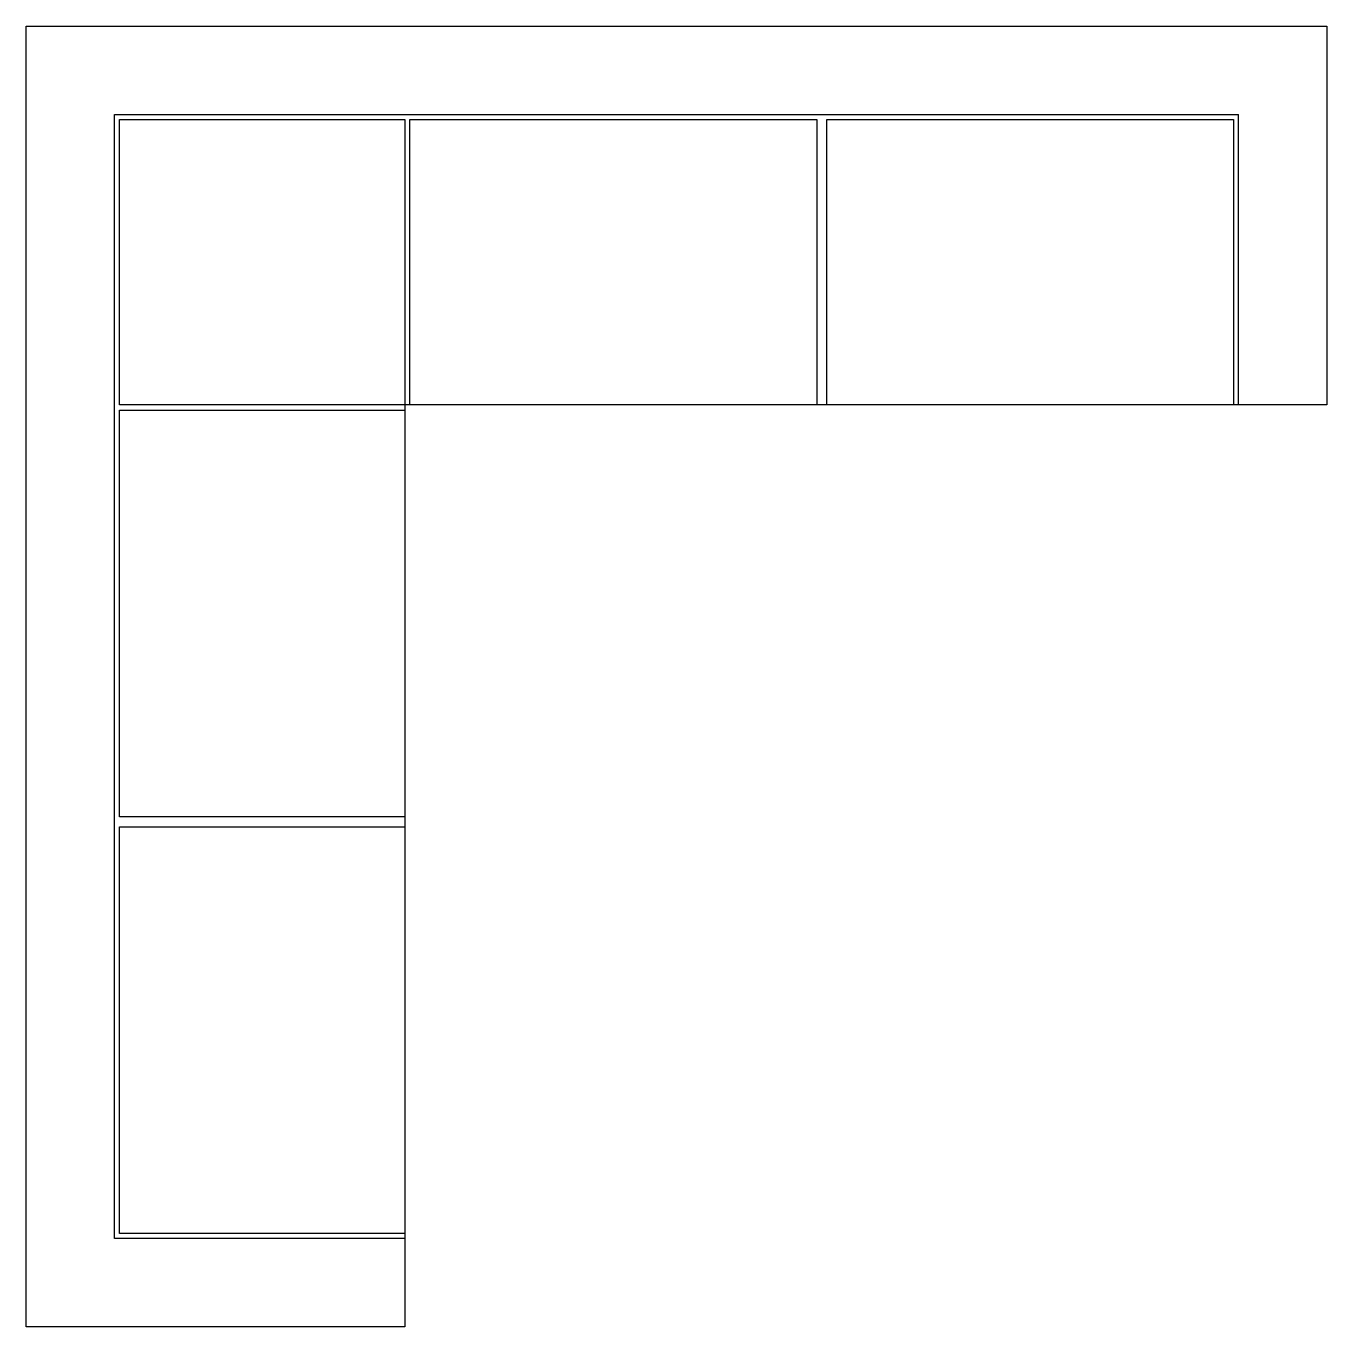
# Model space of a CAD drawing. Extents: x 2.69 to 5.26, y 4.66 to 7.23.
import ezdxf

# ---------------------------------------------------------------- set-up
doc = ezdxf.new("R2010")
doc.units = 0
doc.header["$MEASUREMENT"] = 0
doc.layers.get('0').update_dxf_attribs({"linetype": 'CONTINUOUS'})

msp = doc.modelspace()

# ---------------------------------------------------------------- linework, layer by layer
for p, q in [((2.6882, 4.6571), (2.6882, 7.2321)), ((2.6882, 7.2321), (5.2632, 7.2321)), ((5.2632, 7.2321), (5.2632, 6.4821)), ((2.8632, 4.8321), (2.8632, 7.0571)), ((2.8632, 7.0571), (5.0882, 7.0571)), ((5.0882, 6.4821), (5.0882, 7.0571)), ((2.8732, 6.4821), (2.8732, 7.0471)), ((2.8732, 7.0471), (3.4382, 7.0471)), ((3.4382, 7.0471), (3.4382, 4.6571)), ((3.4482, 7.0471), (4.2532, 7.0471)), ((3.4482, 6.4821), (3.4482, 7.0471)), ((4.2532, 7.0471), (4.2532, 6.4821)), ((4.2732, 6.4821), (4.2732, 7.0471)), ((4.2732, 7.0471), (5.0782, 7.0471)), ((5.0782, 7.0471), (5.0782, 6.4821)), ((5.2632, 6.4821), (2.8732, 6.4821)), ((2.8732, 5.6671), (2.8732, 6.4721)), ((2.8732, 6.4721), (3.4382, 6.4721)), ((3.4382, 5.6671), (2.8732, 5.6671)), ((2.8732, 4.8421), (2.8732, 5.6471)), ((2.8732, 5.6471), (3.4382, 5.6471)), ((3.4382, 4.8421), (2.8732, 4.8421)), ((3.4382, 4.8321), (2.8632, 4.8321)), ((3.4382, 4.6571), (2.6882, 4.6571))]:
    msp.add_line(p, q)

doc.saveas('drawing.dxf')
